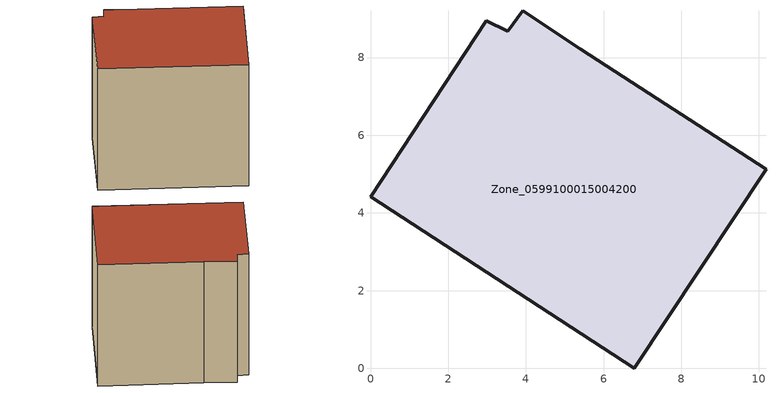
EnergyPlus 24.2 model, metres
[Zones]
Zone_0599100015004200
 floor ground (C_G): 5.41,8.22 10.18,5.13 6.79,0 0,4.41 2.98,8.95 3.53,8.67 3.92,9.21 z0.95
 wall outside (C_F): 10.18,5.13 5.41,8.22 3.92,9.21 3.53,8.67 2.98,8.95 0,4.41 6.79,0 10.18,5.13 z0.95:8.49
 roof outside (C_R): 5.41,8.22 3.92,9.21 3.53,8.67 2.98,8.95 0,4.41 6.79,0 10.18,5.13 z8.49
[BUILDING]
Pand.0599100015004200: North Axis=0; Terrain=City; Loads Convergence Tolerance Value=0.04; Temperature Convergence Tolerance Value=0.4; Solar Distribution=FullExterior; Maximum Number of Warmup Days=25; Minimum Number of Warmup Days=1
[Site:Location]
Rotterdam.The.Hague.AP_ZH_NLD Design_Conditions: Latitude=51.96; Longitude=4.45; Time Zone=1; Elevation=-4.5
[SITE:GROUNDTEMPERATURE:BUILDINGSURFACE]
18, 18, 18, 18, 18, 18, 18, 18, 18, 18, 18, 18
[MATERIAL] Thermal Absorptance=0.9; Solar Absorptance=0.7; Visible Absorptance=0.7
Name | Roughness | Thickness | Conductivity | Density | Specific Heat
G.TC.1965-1974 | MediumSmooth | 0.15 | 0.882353 | 540 | 1210
F.TC.1965-1974 | Rough | 0.3 | 0.697674 | 1920 | 840
R.TC.1965-1974 | MediumRough | 0.2 | 0.232558 | 1500 | 1000
[CONSTRUCTION]
C_G: G.TC.1965-1974
C_F: F.TC.1965-1974
C_R: R.TC.1965-1974
[ZONE]
Zone_0599100015004200: Type=1; Multiplier=1; Ceiling Height=Autocalculate; Volume=Autocalculate; Floor Area=autocalculate; Part of Total Floor Area=Yes
[ZONEINFILTRATION:DESIGNFLOWRATE]
Infil_Zone_0599100015004200: Zone or ZoneList or Space or SpaceList=Zone_0599100015004200; Schedule=AlwaysOn; Design Flow Rate Calculation Method=Flow/Area; Flow Rate per Floor Area=0.003; Constant Term Coefficient=1; Temperature Term Coefficient=0; Velocity Term Coefficient=0; Velocity Squared Term Coefficient=0
[HVACTEMPLATE:ZONE:IDEALLOADSAIRSYSTEM]
Zone_0599100015004200: Maximum Heating Supply Air Temperature=50; Minimum Cooling Supply Air Temperature=13; Maximum Heating Supply Air Humidity Ratio=0.0156; Minimum Cooling Supply Air Humidity Ratio=0.0077; Heating Limit=NoLimit; Cooling Limit=NoLimit; Dehumidification Control Type=ConstantSensibleHeatRatio; Cooling Sensible Heat Ratio=0.7; Dehumidification Setpoint=60; Humidification Control Type=None; Humidification Setpoint=30; Outdoor Air Method=None; Outdoor Air Flow Rate per Person=0.00944; Outdoor Air Flow Rate per Zone Floor Area=0; Outdoor Air Flow Rate per Zone=0; Demand Controlled Ventilation Type=None; Outdoor Air Economizer Type=NoEconomizer; Heat Recovery Type=None; Sensible Heat Recovery Effectiveness=0.7; Latent Heat Recovery Effectiveness=0.65
[ZONECONTROL:THERMOSTAT]
ThermostatControl_Zone_0599100015004200: Zone or ZoneList=Zone_0599100015004200; Control Type Schedule=DualSetpointControlType; Control 1=Thermostat_Zone_0599100015004200; Temperature Difference Between Cutout And Setpoint=0
[THERMOSTATSETPOINT:DUALSETPOINT]
Thermostat_Zone_0599100015004200: Heating Setpoint Temperature Schedule=HeatingSetpoint_Zone_0599100015004200; Cooling Setpoint Temperature Schedule=CoolingSetpoint_Zone_0599100015004200
[SCHEDULE:COMPACT]
HeatingSetpoint_Zone_0599100015004200: Through: 12/31, For: AllDays, Until: 24:00, 21
CoolingSetpoint_Zone_0599100015004200: Through: 12/31, For: AllDays, Until: 24:00, 24
DualSetpointControlType: Through: 12/31, For: AllDays, Until: 24:00, 4
AlwaysOn: Through: 12/31, For: AllDays, Until: 24:00, 1
